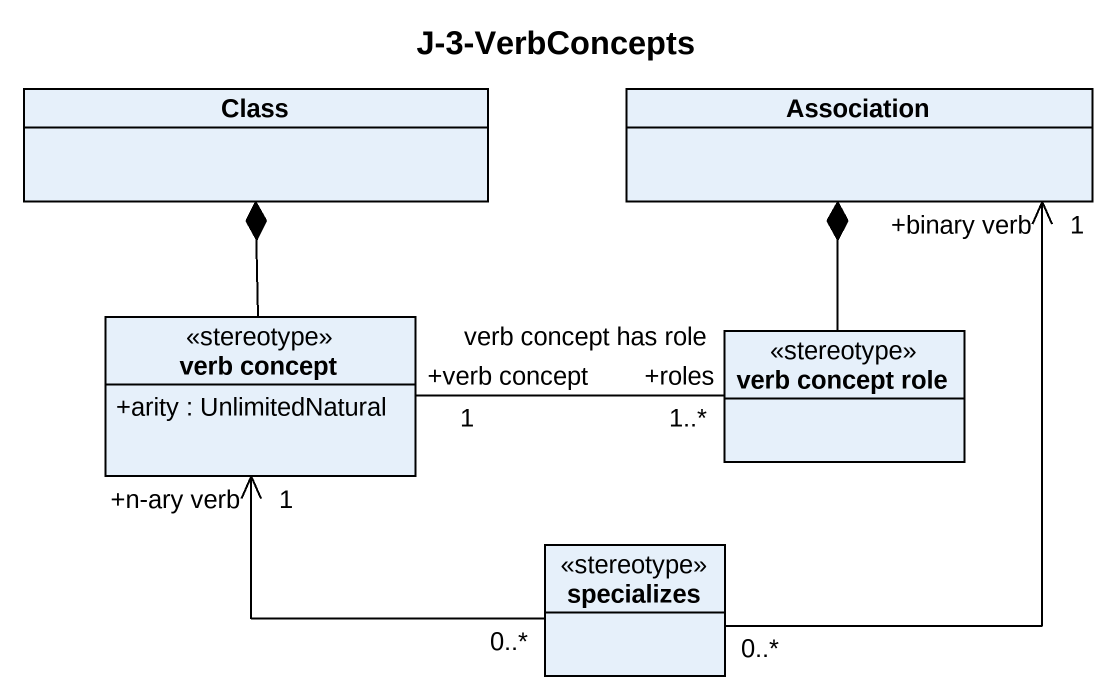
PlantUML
@startuml
title J-3-VerbConcepts
hide circle
hide empty members
skinparam classAttributeIconSize 0
class "Class" as Class_
class Association
class "verb concept" as verb_concept <<stereotype>> {
  +arity : UnlimitedNatural
}
class "verb concept role" as verb_concept_role <<stereotype>>
class specializes <<stereotype>>
verb_concept -up-* Class_
verb_concept "+verb concept\n1" -right- "+roles\n1..*" verb_concept_role : verb concept has role
verb_concept_role -up-* Association
specializes "0..*" -up-> "+binary verb\n1" Association
specializes "0..*" -left-> "+n-ary verb\n1" verb_concept
@enduml
